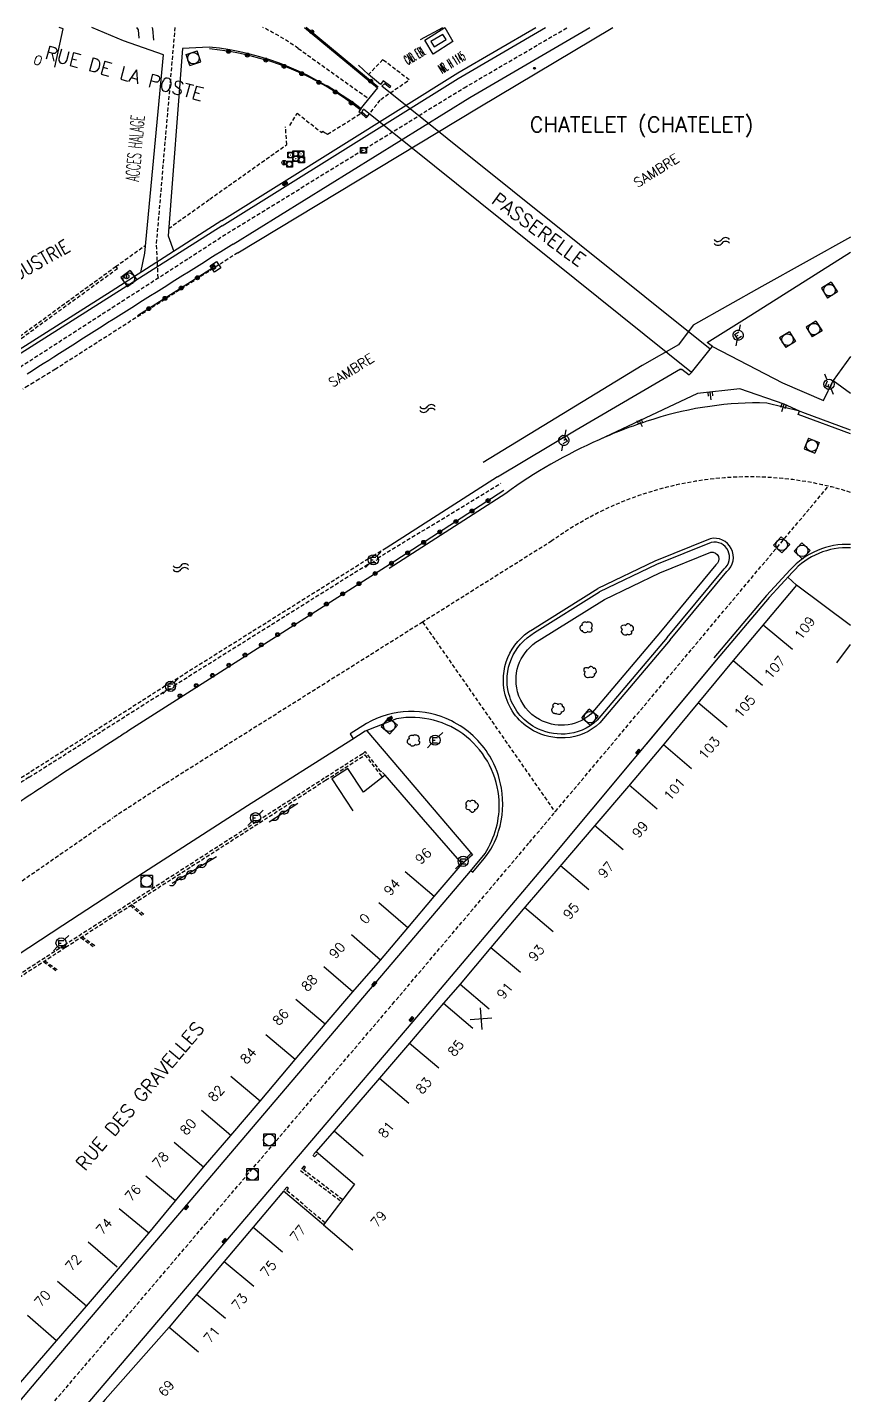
# Model space of a CAD drawing. Header units: millimetres. Extents: x 160000 to 161000, y 121000 to 122000.
# Drawn here: x 160892.8 to 161000, y 121821.9 to 122000 of the extents above; entities that cross this region are included whole.
import ezdxf
from ezdxf.enums import TextEntityAlignment as Align

# ---------------------------------------------------------------- set-up
doc = ezdxf.new("R2010")
doc.units = ezdxf.units.MM
doc.linetypes.add('DASHED', pattern=[0.75, 0.5, -0.25])
doc.layers.get('0').update_dxf_attribs({"linetype": 'CONTINUOUS'})
for name, color, linetype in [('W0001', 6, 'DASHED'), ('W0008', 7, 'CONTINUOUS'), ('W0100', 7, 'CONTINUOUS'), ('W0112', 1, 'DASHED'), ('W0211', 2, 'CONTINUOUS'), ('W0300', 7, 'CONTINUOUS'), ('W0310', 3, 'CONTINUOUS'), ('W0322', 7, 'CONTINUOUS'), ('W0334', 7, 'CONTINUOUS'), ('W0400', 7, 'CONTINUOUS'), ('W0402', 7, 'CONTINUOUS'), ('W0420', 7, 'CONTINUOUS'), ('W0454', 7, 'CONTINUOUS'), ('W0471', 7, 'CONTINUOUS'), ('W0500', 5, 'DASHED'), ('W0980', 7, 'CONTINUOUS'), ('W0984', 7, 'CONTINUOUS'), ('W0989', 7, 'CONTINUOUS'), ('W0991', 7, 'CONTINUOUS'), ('W1102', 7, 'CONTINUOUS')]:
    doc.layers.add(name, color=color, linetype=linetype)
doc.styles.get("Standard").update_dxf_attribs({"font": 'romans.shx', "width": 0.85})

# ---------------------------------------------------------------- blocks, each defined once
blk = doc.blocks.new('T471')
for p, q in [((-0.333334, 0.333334), (-0.333334, -0.333334)), ((-0.333334, 0.333334), (0.333334, 0.333334)), ((-0.333334, 0), (0, 0)), ((0.500001, 0.500001), (1.000002, 1.000002)), ((-0.500001, -0.500001), (-1.000002, -1.000002)), ((-0.333334, -0.333334), (0.333334, -0.333334))]:
    blk.add_line(p, q)
blk.add_ellipse((0, 0), major_axis=(0.471405, 0.471405), ratio=1, start_param=5.4977871438, end_param=11.780972451)
blk = doc.blocks.new('T420')
for p, q in [((0.75, 0.75), (-0.75, 0.75)), ((-0.75, 0.75), (-0.75, -0.75)), ((0.75, 0.75), (0.75, -0.75)), ((0.75, -0.75), (-0.75, -0.75))]:
    blk.add_line(p, q)
blk.add_ellipse((0, 0), major_axis=(-0.53, 0.53), ratio=1, start_param=3.926991, end_param=10.210176)
blk = doc.blocks.new('t991o')
at = {"color": 0, "linetype": 'Continuous'}
for p, q in [((-1, 1), (1, -1)), ((-1, -1), (1, 1))]:
    blk.add_line(p, q, dxfattribs=at)
blk = doc.blocks.new('T300')
for p, q in [((-0.8, 0.51), (-0.86, 0.34)), ((-0.86, 0.34), (-0.86, 0.17)), ((-0.86, 0.17), (-0.74, 0.06)), ((-0.69, 0.63), (-0.8, 0.51)), ((-0.8, -0.06), (-0.74, 0.06)), ((-0.74, 0.06), (-0.69, 0.11)), ((-0.57, 0.69), (-0.69, 0.63)), ((-0.46, 0.69), (-0.57, 0.69)), ((-0.29, 0.63), (-0.46, 0.69)), ((-0.29, 0.63), (-0.17, 0.74)), ((-0.23, 0.57), (-0.29, 0.63)), ((-0.17, 0.74), (-0.06, 0.8)), ((-0.06, 0.8), (0.06, 0.8)), ((0.06, 0.8), (0.23, 0.74)), ((0.23, 0.74), (0.34, 0.63)), ((0.34, 0.63), (0.4, 0.51)), ((0.46, 0.46), (0.34, 0.46)), ((0.4, 0.51), (0.4, 0.46)), ((0.57, 0.4), (0.46, 0.46)), ((0.57, 0.4), (0.69, 0.29)), ((0.69, 0.29), (0.74, 0.17)), ((0.74, 0.06), (0.69, -0.17)), ((0.74, 0.17), (0.74, 0.06)), ((-0.8, -0.17), (-0.8, -0.06)), ((-0.8, -0.23), (-0.8, -0.17)), ((-0.74, -0.34), (-0.8, -0.23)), ((-0.69, -0.4), (-0.74, -0.34)), ((-0.51, -0.46), (-0.69, -0.4)), ((-0.4, -0.46), (-0.51, -0.46)), ((-0.4, -0.46), (-0.34, -0.46)), ((-0.34, -0.46), (-0.34, -0.4)), ((-0.34, -0.51), (-0.34, -0.46)), ((-0.29, -0.63), (-0.34, -0.51)), ((-0.17, -0.74), (-0.29, -0.63)), ((-0.06, -0.8), (-0.17, -0.74)), ((0.06, -0.8), (-0.06, -0.8)), ((0.17, -0.74), (0.06, -0.8)), ((0.23, -0.69), (0.17, -0.74)), ((0.29, -0.46), (0.23, -0.46)), ((0.29, -0.63), (0.23, -0.69)), ((0.46, -0.4), (0.29, -0.46)), ((0.34, -0.51), (0.29, -0.63)), ((0.34, -0.51), (0.34, -0.46)), ((0.57, -0.34), (0.46, -0.4)), ((0.63, -0.29), (0.57, -0.34)), ((0.69, -0.17), (0.63, -0.29))]:
    blk.add_line(p, q)
blk = doc.blocks.new('T400')
for p, q in [((-0.15, 0.3), (0.15, 0.3)), ((-0.15, -0.25), (-0.15, 0.3)), ((-0.15, 0.15), (0.15, 0.15)), ((-0.15, 0), (0.15, 0)), ((0.15, 0.3), (0.15, -0.25)), ((-0.15, -0.15), (0.15, -0.15)), ((-0.15, -0.25), (-0.15, -0.3)), ((-0.15, -0.3), (0.15, -0.3)), ((0.15, -0.3), (0.15, -0.25))]:
    blk.add_line(p, q)
blk = doc.blocks.new('t322o')
at = {"color": 0, "linetype": 'Continuous'}
for radius in [0.25, 0.15]:
    blk.add_circle((0, 0), radius, dxfattribs=at)
blk = doc.blocks.new('t310o')
at = {"color": 0, "linetype": 'Continuous'}
for centre, start, end in [((-0.5, 0.38), 216.8699, 323.1304), ((0.5, -0.37), 36.8699, 143.1303)]:
    blk.add_arc(centre, 0.625, start, end, dxfattribs=at)
blk = doc.blocks.new('t211o')
at = {"color": 0, "linetype": 'Continuous'}
for p, q in [((-0.29, 0.5), (-0.29, 0)), ((0, 1), (0, 0)), ((0.29, 0.5), (0.29, 0))]:
    blk.add_line(p, q, dxfattribs=at)
blk = doc.blocks.new('t500o')
at = {"color": 0, "linetype": 'Continuous'}
for centre, start, end in [((-0.5, 0.625), 216.8699, 323.1301), ((0.5, -0.125), 36.8699, 143.1301), ((0.5, -0.625), 36.8699, 143.1301), ((-0.5, 0.125), 216.8699, 323.1301)]:
    blk.add_arc(centre, 0.625, start, end, dxfattribs=at)
blk = doc.blocks.new('t112o')
at = {"color": 0, "linetype": 'Continuous'}
for p, q in [((-0.5, 0.5), (0.5, 0.5)), ((-0.5, -0.5), (-0.5, 0.5)), ((0.5, 0.5), (0.5, -0.5)), ((0.5, -0.5), (-0.5, -0.5))]:
    blk.add_line(p, q, dxfattribs=at)

msp = doc.modelspace()

# ---------------------------------------------------------------- linework, layer by layer
at = {"layer": 'W0001'}
for p, q in [((160913.81, 121969.95), (160918.84, 121973.2)), ((160865.37, 121938.7), (160913.81, 121969.95))]:
    msp.add_line(p, q, dxfattribs=at)
at = {"layer": 'W0001', "flags": 128}
for points in [[(160909.83, 121967.38), (160909.61, 121971.73), (160912.04, 122000)], [(160847.03, 121856.52), (160876.54, 121878.09), (160903.43, 121896.74), (160903.92, 121897.08)]]:
    msp.add_lwpolyline(points, dxfattribs=at)
at = {"layer": 'W0001'}
for points in [[(160918.84, 121973.2), (160949.66, 121992.12), (160963.16, 122000)], [(160979.33, 121919.07), (160997.1, 121940.26)], [(160961.09, 121933.13), (160944.27, 121922.57), (160910.76, 121901.52), (160903.92, 121897.08)], [(160944.27, 121922.57), (160961.52, 121897.82)]]:
    msp.add_lwpolyline(points, dxfattribs=at)
for points in [[(160923.45, 122000, -0.041445), (160928.07, 121997.26), (160937.24, 121990.72)], [(161000, 121939.46, 0.236797), (160961.09, 121933.13, 0.302876)], [(160844.56, 121750, 0.248474), (160846.53, 121751.03), (160857.63, 121773.4), (160860.09, 121777.18), (160865.72, 121785.27), (160890.54, 121814.32), (160915.96, 121844.18), (160940.34, 121872.82), (160958.18, 121893.88), (160979.33, 121919.07)]]:
    msp.add_lwpolyline(points, format="xyb", dxfattribs=at)
at = {"layer": 'W0008'}
for p, q in [((160919.37, 121971.64), (160918.67, 121971.2)), ((160919.6, 121971.78), (160919.37, 121971.64)), ((160916.56, 121969.89), (160915.86, 121969.45)), ((160917.26, 121970.32), (160916.56, 121969.89)), ((160917.97, 121970.76), (160917.26, 121970.32)), ((160918.67, 121971.2), (160917.97, 121970.76)), ((160913.76, 121968.13), (160913.05, 121967.69)), ((160914.46, 121968.57), (160913.76, 121968.13)), ((160915.16, 121969.01), (160914.46, 121968.57)), ((160915.86, 121969.45), (160915.16, 121969.01)), ((160910.95, 121966.37), (160910.25, 121965.93)), ((160911.65, 121966.81), (160910.95, 121966.37)), ((160912.35, 121967.25), (160911.65, 121966.81)), ((160913.05, 121967.69), (160912.35, 121967.25)), ((160908.15, 121964.61), (160907.45, 121964.17)), ((160908.85, 121965.05), (160908.15, 121964.61)), ((160909.55, 121965.49), (160908.85, 121965.05)), ((160910.25, 121965.93), (160909.55, 121965.49)), ((160905.35, 121962.84), (160904.65, 121962.4)), ((160906.05, 121963.28), (160905.35, 121962.84)), ((160906.75, 121963.72), (160906.05, 121963.28)), ((160907.45, 121964.17), (160906.75, 121963.72)), ((160902.55, 121961.07), (160901.85, 121960.63)), ((160903.25, 121961.51), (160902.55, 121961.07)), ((160903.95, 121961.96), (160903.25, 121961.51)), ((160904.65, 121962.4), (160903.95, 121961.96)), ((160899.76, 121959.3), (160899.06, 121958.85)), ((160900.45, 121959.74), (160899.76, 121959.3)), ((160901.15, 121960.18), (160900.45, 121959.74)), ((160901.85, 121960.63), (160901.15, 121960.18)), ((160896.96, 121957.52), (160896.26, 121957.07)), ((160897.66, 121957.96), (160896.96, 121957.52)), ((160898.36, 121958.41), (160897.66, 121957.96)), ((160899.06, 121958.85), (160898.36, 121958.41)), ((160894.17, 121955.74), (160893.48, 121955.29)), ((160894.87, 121956.18), (160894.17, 121955.74)), ((160895.57, 121956.63), (160894.87, 121956.18)), ((160896.26, 121957.07), (160895.57, 121956.63)), ((160893.48, 121955.29), (160892.78, 121954.84))]:
    msp.add_line(p, q, dxfattribs=at)
for points in [[(160907.58, 121968.1), (160908.1, 121970.62), (160910.53, 121996.41), (160905.33, 121998.24), (160901.18, 122000)], [(160907, 122000), (160907.21, 121999.66), (160907.3, 121998.6)], [(160909.26, 121998.32), (160909.13, 121999.82), (160909.05, 122000)], [(160918.15, 121974.16), (160948.88, 121993.36), (160960.26, 122000)], [(160919.6, 121971.78), (160950.43, 121990.88), (160966.06, 122000)], [(160981.69, 121958.1), (160938.94, 121992.36)], [(160979.29, 121955.07), (160936.58, 121989.37)], [(160918.15, 121974.16), (160903.96, 121965.18), (160884.84, 121953.09), (160867.56, 121941.74)], [(160955.08, 121939.33), (160939.93, 121929.53)]]:
    msp.add_lwpolyline(points, dxfattribs=at)
for points in [[(160928.88, 122000), (160938.4, 121992.12), (160936.08, 121989.32, 0.147867), (160916.47, 121997.44), (160913, 121997.25), (160911.12, 121972.84), (160911.85, 121970.84)], [(161000, 121947.1), (160993.17, 121949.6), (160993.36, 121950.05), (160989.08, 121951.09, 0.082782), (160974.39, 121949.01, 0.02786), (160967.24, 121946.31, 0.052062), (160955.08, 121939.33)], [(160976.49, 121920.25), (160983.89, 121929.14, 0.775723), (160981.71, 121933.43), (160974.51, 121930.51), (160967.1, 121926.93)], [(161000, 121932.67, 0.225772), (160992.12, 121929.37), (160989.06, 121926.03), (160982.18, 121917.9)], [(160976.49, 121920.25), (160967.35, 121909.44, -0.178423), (160962.83, 121907.49, -0.138386), (160958.69, 121908.43, -0.206801), (160955.03, 121913.09, -0.339483), (160958.59, 121921.62), (160967.1, 121926.93)], [(160982.51, 121917.62), (160960.83, 121891.64), (160942.99, 121870.57), (160918.6, 121841.93), (160893.18, 121812.06), (160868.53, 121783.21, 0.319433), (160868.83, 121780.04), (160869.87, 121779.11), (160881.52, 121771.61), (160890.27, 121765.86), (160893.85, 121763.32), (160897.91, 121759.96), (160910.36, 121749.1), (160936.88, 121725.83, 0.222437), (160940.51, 121724.61, 0.128747), (160942.2, 121725.21), (160948.13, 121730.97), (160954.46, 121737.21), (160958.58, 121741.35), (160965.62, 121748.82), (160970.72, 121754.47), (160978.23, 121762.96)], [(160841.49, 121751.25), (160843.02, 121751.08), (160844.01, 121751.26), (160844.65, 121751.96), (160845.16, 121753.03), (160858.43, 121779.98), (160860.7, 121784.19), (160862.53, 121786.81), (160888.02, 121816.7), (160894.17, 121823.93), (160913.37, 121846.49), (160950.48, 121890.15), (160952.39, 121892.46, 0.155141), (160954.24, 121899.32, 0.20981), (160949.98, 121907.64, 0.217371), (160940.87, 121909.98), (160936.8, 121908.35), (160935.04, 121907.25), (160921.45, 121898.65), (160907.91, 121889.93), (160897.41, 121883.05), (160881.29, 121872.5)], [(160950.55, 121890.23), (160950.79, 121890.03), (160952.27, 121891.78, 0.098596), (160954.16, 121895.33, 0.115036), (160954.53, 121900.95, 0.09414), (160953, 121905.11, 0.144521), (160948.01, 121909.7, 0.24796), (160936.96, 121909.38), (160934.82, 121908), (160935.24, 121907.37)]]:
    msp.add_lwpolyline(points, format="xyb", dxfattribs=at)
at = {"layer": 'W0008', "flags": 128}
msp.add_lwpolyline([(160906.03, 121908.45, 0.000004), (160906.02, 121908.44, 0.003097), (160904.56, 121907.5, 0.000042), (160897.05, 121902.62, 0.000819), (160896.67, 121902.37, 0.001364), (160889.97, 121897.95, 0.003518)], format="xyb", dxfattribs=at)
at = {"layer": 'W0100'}
for points in [[(160896.38, 121994.83), (160897.45, 121999.79), (160896.92, 122000)], [(160943.97, 121998.42), (160946.89, 122000)], [(161000, 121957.16), (160997.73, 121954.04), (161000, 121952.37)], [(161000, 121922.14), (160992.94, 121927.38), (160984.7, 121917.55), (160988.54, 121914.34)], [(160998.21, 121917.25), (161000, 121919.66)], [(160984.7, 121917.55), (160975.52, 121906.46), (160971.07, 121901.22), (160966.67, 121896.1), (160962.12, 121890.73), (160957.36, 121885.2), (160953.16, 121880.18), (160949.14, 121875.43), (160946.98, 121872.96), (160942.55, 121867.76), (160938.66, 121863.17), (160932.74, 121856.34), (160930.42, 121853.63)], [(160891.9, 121823.58), (160896.57, 121829.01), (160900.5, 121833.49), (160904.65, 121838.35), (160908.6, 121843), (160912.1, 121847.24), (160915.74, 121851.59), (160919.3, 121855.73), (160923.09, 121860.19), (160927.68, 121865.6), (160931.56, 121870.2), (160935.17, 121874.42), (160938.77, 121878.57), (160942.36, 121882.76), (160945.79, 121886.84), (160949.4, 121891.08), (160944.4, 121896.85), (160939.4, 121902.62), (160936.55, 121900.42), (160934.52, 121903.52), (160932.46, 121902.18), (160935.19, 121897.99)], [(160926.13, 121848.48), (160922.19, 121843.79), (160918.44, 121839.33), (160911.24, 121830.77), (160902.94, 121821.34), (160898.71, 121816.39), (160915.02, 121798.74), (160934.92, 121777.6), (160940.14, 121784.11), (160936.24, 121787.24)]]:
    msp.add_lwpolyline(points, dxfattribs=at)
msp.add_lwpolyline([(160945.78, 121997.46), (160947.34, 121998.41), (160946.91, 121999.09), (160945.35, 121998.14)], close=True, dxfattribs=at)
at = {"layer": 'W0112'}
for p, q in [((160939.08, 121995.8), (160937.23, 121993.87)), ((160942.51, 121993.15), (160939.08, 121995.8)), ((160938.81, 121990.62), (160942.51, 121993.15)), ((160937.05, 121988.37), (160938.81, 121990.62)), ((160926.98, 121987.24), (160927.93, 121988.82)), ((160927.93, 121988.82), (160931.13, 121986.3)), ((160931.87, 121986.1), (160936.28, 121988.82)), ((160926.58, 121984.73), (160926.41, 121987.07)), ((160931.13, 121986.3), (160931.29, 121986.47)), ((160931.29, 121986.47), (160931.47, 121986.32)), ((160931.47, 121986.32), (160931.87, 121986.1)), ((160916.55, 121977.65), (160926.58, 121984.73)), ((160911.19, 121973.8), (160916.55, 121977.65)), ((160904.29, 121968.85), (160908.2, 121971.65)), ((160920.2, 121970.65), (160896.46, 121955.5)), ((160893.62, 121953.76), (160892.91, 121953.32)), ((160894.33, 121954.19), (160893.62, 121953.76)), ((160895.04, 121954.63), (160894.33, 121954.19)), ((160895.75, 121955.07), (160895.04, 121954.63)), ((160896.46, 121955.5), (160895.75, 121955.07)), ((160892.91, 121953.32), (160892.2, 121952.89))]:
    msp.add_line(p, q, dxfattribs=at)
for points in [[(160832.94, 121919.77), (160844.97, 121928.66), (160862.88, 121938.34), (160904.52, 121968.61), (160904.34, 121968.85), (160862.72, 121938.6), (160844.81, 121928.92), (160832.77, 121920.02)], [(160893.01, 121902.36), (160911.05, 121913.8), (160911.1, 121913.68), (160911.94, 121914.18), (160911.89, 121914.31), (160937.51, 121930.34), (160937.57, 121930.24), (160938.43, 121930.73), (160938.38, 121930.88), (160954.44, 121940.64)], [(160939.51, 121932.2), (160938.1, 121931.34), (160937.22, 121930.8), (160911.6, 121914.76), (160910.76, 121914.25), (160886.41, 121898.71)], [(160939.4, 121902.62), (160938.92, 121903.13), (160938.83, 121903.09), (160936.78, 121905.74), (160936.47, 121905.43), (160931.46, 121902.23), (160897.61, 121880.49), (160882.09, 121870.42), (160882.26, 121870.16), (160897.78, 121880.24), (160931.63, 121901.98), (160936.66, 121905.2), (160936.75, 121905.29), (160938.75, 121902.71), (160939.05, 121902.35)], [(160906.2, 121885.65), (160907.9, 121884.29)], [(160906.38, 121885.77), (160908.03, 121884.45)], [(160899.75, 121881.51), (160901.57, 121880.21)], [(160899.93, 121881.62), (160901.69, 121880.38)], [(160894.88, 121878.36), (160896.72, 121877.08)], [(160895.06, 121878.48), (160896.83, 121877.24)], [(160930.42, 121853.63), (160929.96, 121853.15), (160930.18, 121852.94), (160930.65, 121853.43)], [(160933.86, 121847.36), (160928.77, 121851.24), (160929.02, 121851.57), (160928.78, 121851.75), (160928.35, 121851.18), (160933.68, 121847.13)], [(160931.57, 121844.35), (160926.58, 121848.56), (160926.81, 121848.82), (160926.58, 121849.01), (160926.13, 121848.48)]]:
    msp.add_lwpolyline(points, dxfattribs=at)
at = {"layer": 'W0112', "flags": 128}
msp.add_lwpolyline([(160893.01, 121902.36, 0.000004), (160886.72, 121898.24, 0.004395), (160882.64, 121895.52, -0.003731), (160877.83, 121892.31, -0.039796), (160877.31, 121892.02, 0.042262), (160876.83, 121891.75), (160870.54, 121887.53), (160849.21, 121873.23), (160833.23, 121862.27), (160815.32, 121849.91)], format="xyb", dxfattribs=at)
at = {"layer": 'W0211'}
msp.add_lwpolyline([(160993.36, 121950.05), (160991.36, 121950.93), (160985.57, 121952.93), (160980.04, 121952.33), (160967.24, 121946.31)], dxfattribs=at)
at = {"layer": 'W0310'}
for points in [[(160928.03, 121898.96), (160924.28, 121896.51)], [(160917.44, 121891.99), (160911.67, 121888.53)]]:
    msp.add_lwpolyline(points, dxfattribs=at)
at = {"layer": 'W0322', "flags": 128}
msp.add_lwpolyline([(160938.47, 121992.2), (160929.12, 122000)], dxfattribs=at)
at = {"layer": 'W0322'}
msp.add_lwpolyline([(160936.08, 121989.32, 0.145361), (160916.51, 121997.19, 0.145361)], format="xyb", dxfattribs=at)
for points in [[(160917.05, 121968.75), (160907.12, 121962.43)], [(160954.83, 121939.71), (160939.89, 121930.02), (160906.03, 121908.45)]]:
    msp.add_lwpolyline(points, dxfattribs=at)
at = {"layer": 'W0334'}
for points in [[(160918.11, 121974.87), (160948.84, 121994.06), (160959.01, 122000)], [(160920.2, 121970.65), (160951.48, 121989.54), (160969.05, 122000)], [(160938.94, 121992.36), (160939.33, 121992.7), (160939.99, 121992.16), (160940.11, 121992.3), (160939.14, 121993.05), (160938.78, 121992.54), (160937.23, 121993.87), (160935.9, 121995.06)], [(160931.85, 121992.45), (160935.14, 121990.32), (160936.27, 121989.45), (160935.94, 121989.05), (160936.28, 121988.82), (160936.93, 121988.22), (160937.05, 121988.37), (160936.36, 121988.98), (160936.58, 121989.37)], [(160918.11, 121974.87), (160903.7, 121965.6), (160884.56, 121953.51), (160876.08, 121947.93)], [(161000, 121972.68), (160988.45, 121966.26), (160979.49, 121961.24), (160977.6, 121958.68), (160972.87, 121955.98), (160952.14, 121943.34)], [(160954.02, 121941.47), (160964.25, 121947.62), (160977.84, 121955.56), (160977.92, 121955.42), (160978.03, 121955.5), (160978.99, 121954.76), (160979.29, 121955.07), (160981.69, 121958.1), (160982, 121958.47), (160981.33, 121958.99), (160986.19, 121962.02), (161000, 121970.71)], [(160982, 121958.47), (160991.11, 121953.74), (160996.47, 121951.43), (160997.73, 121954.04)], [(161000, 121947.57), (160993.76, 121949.86), (160993.36, 121950.05)], [(160954.02, 121941.47), (160939.51, 121932.2)], [(160992.94, 121927.38), (160991.82, 121928.41)], [(160982.51, 121917.62), (160973.41, 121906.71)], [(160936.99, 121908.43), (160950.77, 121892.25), (160949.4, 121891.08)]]:
    msp.add_lwpolyline(points, dxfattribs=at)
msp.add_lwpolyline([(160944.56, 121998.34), (160947.15, 121999.98), (160948.21, 121998.17), (160945.62, 121996.53)], close=True, dxfattribs=at)
for points in [[(160976.11, 121920.56), (160983.53, 121929.49, 0.775251), (160981.86, 121932.95), (160974.71, 121930.06), (160967.31, 121926.49)], [(160967.93, 121925.5), (160975.17, 121929), (160981.81, 121931.69, -0.775251), (160982.46, 121930.01), (160975.22, 121921.31), (160966.15, 121910.58, -0.174431), (160962.75, 121909.15, -0.138386), (160959.48, 121909.88, -0.206801), (160956.63, 121913.51, -0.340868), (160959.44, 121920.2), (160967.93, 121925.5)], [(161000, 121932.24, 0.226403), (160992.43, 121929.08), (160989.38, 121925.75), (160982.51, 121917.62)], [(160976.11, 121920.56), (160966.99, 121909.78, -0.177391), (160962.81, 121907.99, -0.138386), (160958.92, 121908.86, -0.206801), (160955.5, 121913.21, -0.339843), (160958.85, 121921.2), (160967.31, 121926.49)]]:
    msp.add_lwpolyline(points, format="xyb", dxfattribs=at)
at = {"layer": 'W0402'}
for p, q in [((160936.19, 121983.62), (160936.19, 121984.37)), ((160936.19, 121984.37), (160936.94, 121984.37)), ((160936.94, 121984.37), (160936.94, 121983.62)), ((160926.32, 121982.53), (160926.17, 121982.53)), ((160926.17, 121982.53), (160926.17, 121982.23)), ((160926.17, 121982.23), (160926.32, 121982.23)), ((160926.32, 121982.38), (160926.24, 121982.38)), ((160926.32, 121982.23), (160926.32, 121982.38)), ((160926.57, 121981.82), (160926.57, 121982.57)), ((160926.57, 121982.57), (160927.32, 121982.57)), ((160926.7, 121983), (160926.7, 121983.75)), ((160926.7, 121983.75), (160927.45, 121983.75)), ((160927.45, 121983), (160926.7, 121983)), ((160927.32, 121982.57), (160927.32, 121981.82)), ((160927.35, 121983.17), (160927.35, 121983.92)), ((160927.35, 121983.92), (160928.1, 121983.92)), ((160928.1, 121983.17), (160927.35, 121983.17)), ((160927.36, 121982.54), (160927.36, 121983.29)), ((160927.36, 121983.29), (160928.11, 121983.29)), ((160928.11, 121982.54), (160927.36, 121982.54)), ((160927.45, 121983.75), (160927.45, 121983)), ((160928.06, 121983.16), (160928.06, 121983.91)), ((160928.06, 121983.91), (160928.81, 121983.91)), ((160928.81, 121983.16), (160928.06, 121983.16)), ((160928.1, 121983.92), (160928.1, 121983.17)), ((160928.11, 121983.29), (160928.11, 121982.54)), ((160928.12, 121982.38), (160928.12, 121983.13)), ((160928.12, 121983.13), (160928.87, 121983.13)), ((160928.87, 121982.38), (160928.12, 121982.38)), ((160928.81, 121983.91), (160928.81, 121983.16)), ((160928.87, 121983.13), (160928.87, 121982.38)), ((160936.94, 121983.62), (160936.19, 121983.62)), ((160927.32, 121981.82), (160926.57, 121981.82)), ((160905.79, 121967.72), (160905.64, 121967.72)), ((160905.64, 121967.72), (160905.64, 121967.42)), ((160905.64, 121967.58), (160905.79, 121967.57)), ((160905.64, 121967.42), (160905.79, 121967.42))]:
    msp.add_line(p, q, dxfattribs=at)
for centre, radius in [((160936.57, 121983.99), 0.338), ((160926.24, 121982.38), 0.3), ((160926.94, 121982.2), 0.338), ((160927.08, 121983.37), 0.338), ((160927.08, 121983.37), 0.0075), ((160927.72, 121983.54), 0.338), ((160927.74, 121982.91), 0.338), ((160927.72, 121983.54), 0.0075), ((160927.74, 121982.91), 0.0075), ((160928.43, 121983.53), 0.338), ((160928.5, 121982.76), 0.338), ((160928.43, 121983.53), 0.0075), ((160928.5, 121982.76), 0.0075), ((160936.57, 121983.99), 0.0075), ((160926.94, 121982.2), 0.0075), ((160905.72, 121967.57), 0.3)]:
    msp.add_circle(centre, radius, dxfattribs=at)
at = {"layer": 'W0454'}
for centre, radius in [((160958.82, 121994.67), 0.125), ((160958.82, 121994.67), 0.105), ((160958.82, 121994.67), 0.0025), ((160917.02, 121969.02), 0.125), ((160917.02, 121969.02), 0.105), ((160917.02, 121969.02), 0.0025)]:
    msp.add_circle(centre, radius, dxfattribs=at)
at = {"layer": 'W1102'}
for p, q in [((160992.45, 121919.01), (160988.59, 121922.19)), ((160983.91, 121908.87), (160980.15, 121912.05)), ((160979.28, 121903.45), (160975.61, 121906.58)), ((160974.82, 121898.21), (160971.16, 121901.33)), ((160970.36, 121892.93), (160966.64, 121896.07)), ((160945.79, 121886.84), (160941.98, 121890.07)), ((160965.92, 121887.71), (160962.23, 121890.85)), ((160942.36, 121882.76), (160938.56, 121886.01)), ((160961.28, 121882.24), (160957.54, 121885.4)), ((160938.77, 121878.57), (160935, 121881.85)), ((160953.16, 121880.18), (160956.99, 121876.97)), ((160935.17, 121874.42), (160931.4, 121877.7)), ((160949.14, 121875.43), (160952.95, 121872.2)), ((160931.56, 121870.2), (160927.74, 121873.43)), ((160946.98, 121872.96), (160950.79, 121869.71)), ((160927.68, 121865.6), (160923.86, 121868.83)), ((160942.55, 121867.76), (160946.36, 121864.52)), ((160923.09, 121860.19), (160919.28, 121863.42)), ((160938.66, 121863.17), (160942.47, 121859.94)), ((160919.3, 121855.73), (160915.49, 121858.97)), ((160932.74, 121856.34), (160936.54, 121853.09)), ((160915.74, 121851.59), (160911.9, 121854.8)), ((160912.1, 121847.24), (160908.24, 121850.42)), ((160908.6, 121843), (160904.74, 121846.18)), ((160922.19, 121843.79), (160926.01, 121840.58)), ((160931.37, 121844.09), (160935.17, 121840.84)), ((160900.71, 121841.87), (160904.51, 121838.62)), ((160918.44, 121839.33), (160922.27, 121836.12)), ((160900.5, 121833.49), (160896.7, 121836.73)), ((160918.6, 121831.91), (160914.83, 121835.04)), ((160896.57, 121829.01), (160892.81, 121832.31)), ((160911.24, 121830.77), (160915.07, 121827.55))]:
    msp.add_line(p, q, dxfattribs=at)
msp.add_lwpolyline([(160930.42, 121853.63), (160935.4, 121849.38), (160931.37, 121844.09), (160926.13, 121848.48)], dxfattribs=at)

# ---------------------------------------------------------------- block references
at = {"layer": 'W0112', "rotation": 304.247803787589}
msp.add_blockref('t112o', (160917.3, 121968.84), dxfattribs=at)
at = {"layer": 'W0211'}
for p, rotation in [((160981.72, 121952.51), 186.2254218468043), ((160991.36, 121950.93), 160.9105072829303), ((160972.48, 121948.88), 204.4936737681103)]:
    msp.add_blockref('t211o', p, dxfattribs=dict(at, rotation=rotation))
at = {"layer": 'W0300'}
for p, rotation in [((160965.67, 121921.92), 44.59220106209834), ((160970.81, 121921.58), 229.6106898129034), ((160965.97, 121916.03), 229.6106898129034), ((160961.79, 121911.28), 209.5602021272914), ((160943.18, 121907.19), 49.63174377164994)]:
    msp.add_blockref('T300', p, dxfattribs=dict(at, rotation=rotation))
msp.add_blockref('T300', (160950.74, 121898.59), dxfattribs=at)
at = {"layer": 'W0310'}
for p, rotation in [((160926.86, 121898.19), 213.1474482454436), ((160925.57, 121897.35), 213.1474482454436), ((160916.11, 121891.2), 210.9447531128212), ((160913.47, 121889.62), 210.9447531128212), ((160914.79, 121890.41), 210.9447531128212), ((160912.15, 121888.83), 210.9447531128212)]:
    msp.add_blockref('t310o', p, dxfattribs=dict(at, rotation=rotation))
at = {"layer": 'W0322'}
for p, rotation in [((160929.83, 121999.41), 140.1651419619569), ((160918.99, 121996.88), 170.7633766177018), ((160921.44, 121996.39), 166.8961898642559), ((160923.85, 121995.74), 163.02900311081), ((160926.22, 121994.93), 159.1618163573641), ((160928.52, 121993.97), 155.2946296039182), ((160930.76, 121992.84), 151.4274428504723), ((160937.51, 121993), 140.1651419619569), ((160932.91, 121991.58), 147.5602560970264), ((160934.97, 121990.16), 143.6930693435805), ((160917.05, 121968.75), 212.452966328487), ((160912.83, 121966.06), 212.452966328487), ((160914.94, 121967.4), 212.452966328487), ((160910.72, 121964.72), 212.452966328487), ((160908.61, 121963.38), 212.452966328487), ((160952.79, 121938.39), 212.9587065176233), ((160948.6, 121935.67), 212.9587065176233), ((160950.7, 121937.03), 212.9587065176233), ((160946.5, 121934.31), 212.9587065176233), ((160944.4, 121932.95), 212.9587065176233), ((160940.21, 121930.23), 212.9587065176233), ((160942.31, 121931.59), 212.9587065176233), ((160938.09, 121928.9), 212.0654121029216), ((160935.97, 121927.57), 212.0654121029216), ((160931.74, 121924.92), 212.0654121029216), ((160933.86, 121926.25), 212.0654121029216), ((160929.62, 121923.59), 212.0654121029216), ((160927.5, 121922.26), 212.0654121029216), ((160923.26, 121919.61), 212.0654121029216), ((160925.38, 121920.94), 212.0654121029216), ((160921.14, 121918.28), 212.0654121029216), ((160919.03, 121916.95), 212.0654121029216), ((160914.79, 121914.3), 212.0654121029216), ((160916.91, 121915.63), 212.0654121029216), ((160912.67, 121912.97), 212.0654121029216)]:
    msp.add_blockref('t322o', p, dxfattribs=dict(at, rotation=rotation))
at = {"layer": 'W0400'}
for p, rotation in [((160926.36, 121979.65), 122.923218118727), ((160940.01, 121910.06), 113.3127137909014), ((160972.32, 121905.69), 319.9273793700165), ((160937.98, 121875.45), 319.6106898129034), ((160942.81, 121870.88), 319.7027764847974), ((160913.49, 121846.36), 140.1979608841719), ((160918.45, 121841.99), 139.6577182451611)]:
    msp.add_blockref('T400', p, dxfattribs=dict(at, rotation=rotation))
at = {"layer": 'W0420'}
for p, rotation in [((160914.42, 121995.98), 198.687382055465), ((160906.01, 121967.28), 36.01578470291929), ((160997.24, 121965.79), 31.94329798714068), ((160995.24, 121960.72), 31.94329798714068), ((160991.78, 121959.34), 31.94329798714068), ((160994.94, 121945.54), 67.60956483387098), ((160991.01, 121932.63), 137.5502959811563), ((160993.69, 121931.84), 137.5502959811563), ((160966.05, 121910.18), 229.6106898129034), ((160939.93, 121909.07), 49.63174377164994)]:
    msp.add_blockref('T420', p, dxfattribs=dict(at, rotation=rotation))
for p in [(160908.33, 121888.82), (160924.3, 121855.15), (160922.08, 121850.65)]:
    msp.add_blockref('T420', p, dxfattribs=at)
at = {"layer": 'W0471'}
for p, rotation in [((160985.35, 121959.91), 31.94329798714068), ((160997.18, 121953.53), 67.60956483387098), ((160962.65, 121946.23), 211.8740253453512)]:
    msp.add_blockref('T471', p, dxfattribs=dict(at, rotation=rotation))
for p in [(160937.84, 121930.68), (160911.43, 121914.21), (160945.88, 121907.2), (160922.51, 121897.09), (160949.54, 121891.43), (160897.19, 121880.78)]:
    msp.add_blockref('T471', p, dxfattribs=at)
at = {"layer": 'W0500', "rotation": 0.5255601729293183}
for p in [(160983.23, 121972.13), (160944.9, 121950.38), (160912.78, 121929.66)]:
    msp.add_blockref('t500o', p, dxfattribs=at)
at = {"layer": 'W0991', "rotation": 319.5784852407206}
msp.add_blockref('t991o', (160951.88, 121870.94), dxfattribs=at)

# ---------------------------------------------------------------- texts
at = {"layer": 'W0980'}
msp.add_text('CHATELET (CHATELET)', height=2, dxfattribs=at).set_placement((160972.79, 121987.21), align=Align.MIDDLE)
at = {"layer": 'W0984', "width": 0.3}
for s, p in [('CAB. EBL', (160943.23, 121996.34)), ('NR. H 1145', (160948.08, 121995.43))]:
    msp.add_text(s, height=1.25, rotation=31.3924, dxfattribs=at).set_placement(p, align=Align.MIDDLE)
at = {"layer": 'W0984'}
for s, rotation, p in [('SAMBRE', 32.1635, (160974.7, 121981.36)), ('SAMBRE', 32.1635, (160934.97, 121955.36)), ('96', 42.9153, (160944.35, 121892.12)), ('94', 48.4241, (160940.26, 121888.06)), ('0', 48.4241, (160936.73, 121883.97)), ('90', 48.4241, (160933.13, 121879.83)), ('93', 50.0858, (160959.09, 121879.48)), ('88', 48.4241, (160929.52, 121875.6)), ('91', 50.0858, (160954.97, 121874.58)), ('86', 48.4241, (160925.78, 121871.14)), ('84', 48.4241, (160921.57, 121866.13)), ('85', 50.0858, (160948.59, 121867.11)), ('83', 50.0858, (160944.42, 121862.23)), ('82', 48.4241, (160917.38, 121861.2)), ('80', 48.4241, (160913.73, 121856.86)), ('81', 50.0858, (160939.53, 121856.49)), ('78', 48.4241, (160910.14, 121852.55)), ('76', 48.4241, (160906.54, 121848.26)), ('79', 50.0858, (160938.53, 121844.85)), ('74', 48.4241, (160902.79, 121843.89)), ('77', 50.0858, (160928.03, 121842.98)), ('72', 48.4241, (160898.77, 121839.16)), ('75', 50.0858, (160924.19, 121838.4)), ('70', 48.4241, (160894.76, 121834.52)), ('69', 50.0858, (160910.88, 121822.8))]:
    msp.add_text(s, height=1.25, rotation=rotation, dxfattribs=at).set_placement(p, align=Align.MIDDLE)
at = {"layer": 'W0989'}
for s, rotation, p in [('RUE DE LA POSTE', 344.7768, (160905.43, 121994.01)), ('PASSERELLE', 323.8812, (160959.38, 121973.69)), ('RUE DES GRAVELLES', 49.92, (160907.46, 121860.88))]:
    msp.add_text(s, height=1.75, rotation=rotation, dxfattribs=at).set_placement(p, align=Align.MIDDLE)
at = {"layer": 'W0989', "width": 0.5}
msp.add_text('ACCES HALAGE', height=1.75, rotation=85.0927, dxfattribs=at).set_placement((160906.81, 121984.26), align=Align.MIDDLE)
at = {"layer": 'W0989', "width": 0.85}
msp.add_text("QUAI DE L'INDUSTRIE", height=1.75, rotation=29.5585, dxfattribs=at).set_placement((160880.45, 121960.7))
at = {"layer": 'W0991'}
for s, rotation, p in [('0', 338.3061, (160894.18, 121995.71)), ('109', 53.4319, (160994.03, 121921.8)), ('107', 50.0578, (160990.12, 121916.67)), ('105', 49.7768, (160986.21, 121911.59)), ('103', 49.469, (160981.59, 121906.16)), ('101', 49.6135, (160977.05, 121900.84)), ('99', 49.7854, (160972.59, 121895.57)), ('97', 49.6051, (160968.14, 121890.32)), ('95', 49.7413, (160963.6, 121884.97)), ('73', 50.1864, (160920.42, 121834.1)), ('71', 49.7572, (160916.81, 121829.8))]:
    msp.add_text(s, height=1.25, rotation=rotation, dxfattribs=at).set_placement(p, align=Align.MIDDLE)

doc.saveas('drawing.dxf')
